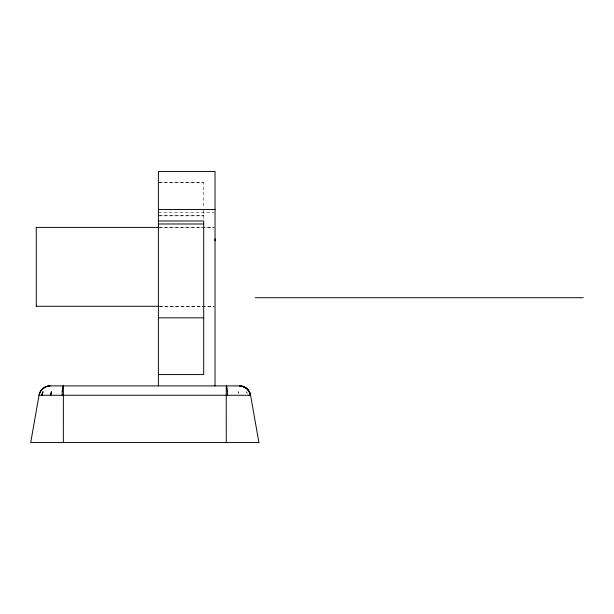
<?xml version="1.0" encoding="UTF-8"?>
<svg xmlns="http://www.w3.org/2000/svg" width="614" height="614" viewBox="0 0 614 614"><rect width="100%" height="100%" fill="white"/><g stroke="black" fill="none" stroke-linecap="round" stroke-linejoin="round"><path stroke-width="0.46" stroke-dasharray="3.07 2.3" d="M159.333 306.493L214.094 306.401M158.389 212.559L214.094 212.544M159.333 215.667L203.71 215.667M158.389 215.852L203.71 215.852M158.389 227.188L214.094 227.188M159.594 227.403L214.079 227.403M159.594 306.279L214.079 306.279M159.333 182.726L203.71 182.795L203.71 208.215M158.389 182.719L203.71 182.803M247.296 393.551L246.605 391.678L247.473 394.372M238.593 393.551L238.148 391.678L238.769 394.372M203.71 210.142L203.71 219.758"/><path stroke-width="0.92" d="M215.038 240.872L215.038 238.8M63.372 385.999L63.349 442.556M62.283 391.517L62.405 389.997M39.112 395.262L39.204 394.802A11.136 11.067 90 0 1 40.355 391.74L42.128 389.337L44.477 387.449M40.747 391.072L41.476 389.997M49.749 385.914A11.198 11.121 -89.9 0 0 42.972 388.57A11.198 11.121 84.4 0 1 49.749 385.914L50.195 385.907A11.328 11.328 0 0 0 39.035 395.262L30.7 442.556L258.885 442.556M158.389 209.52L215.038 209.52M158.389 220.979L203.71 220.979L203.71 374.571L158.389 374.571M158.389 223.98L203.71 223.995M36.28 227.403L158.635 227.403M255.37 297.713L583.3 297.713M36.28 306.279L158.635 306.279M158.389 317.822L203.71 317.822M50.525 385.907L63.234 385.907M63.38 385.907L226.236 385.907M226.389 385.907L239.092 385.907M39.327 395.262L248.762 395.262M248.992 395.262L250.289 395.262M248.24 390.12C246.398 387.48 241.709 385.684 239.882 385.914A11.298 11.298 0 0 1 249.484 392.047M245.47 387.672L245.101 387.449A11.328 11.259 -90 0 0 239.422 385.907A11.328 11.259 90 0 1 250.512 395.262A11.328 11.259 -90 0 0 249.138 391.517L248.24 390.182M245.623 387.779L246.176 388.171M246.237 388.178L246.682 388.539M248.087 389.997L248.609 390.604M248.57 390.627L248.992 391.172M248.946 391.195L250.543 395.055L258.916 442.556M249.56 392.177L250.021 393.229M250.358 394.265L250.443 394.595A9.363 9.363 0 0 1 250.489 394.817L250.55 395.094M227.057 388.593L227.203 389.921M227.234 390.243L227.318 391.272M227.318 391.333L227.341 391.671A11.144 1.243 90 0 1 227.472 394.802L227.479 394.894M226.251 386.766L226.267 442.556M215.038 385.907L215.038 171.444L158.389 171.444L158.389 385.907M36.28 227.188L36.28 306.493M226.32 385.914A11.198 1.251 -90 0 1 227.057 388.47M63.311 385.922A11.328 1.266 90 0 0 62.743 387.449L62.574 388.516A11.328 1.266 -90 0 0 62.129 395.262M39.196 394.802A11.144 11.075 -90 0 1 40.394 391.671M51.031 393.551L50.647 395.262L51.469 391.678L51.031 393.551M42.32 393.551L41.859 395.262L43.011 391.678L42.32 393.551"/></g></svg>
